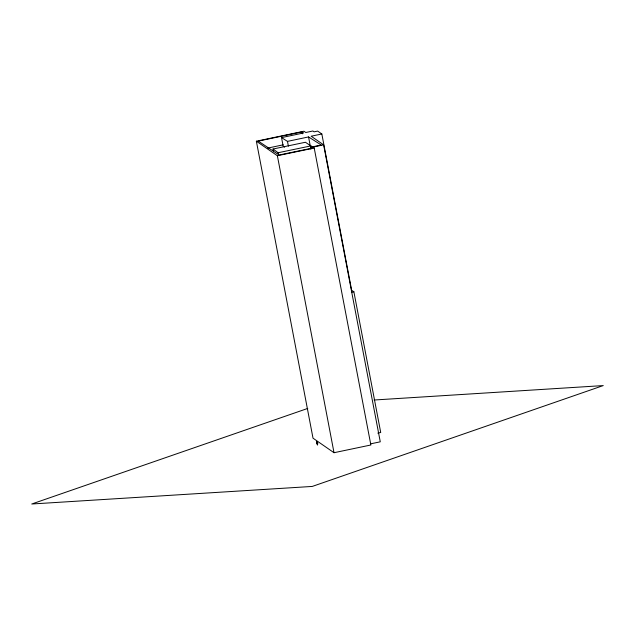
<?xml version="1.0" encoding="UTF-8"?>
<svg xmlns="http://www.w3.org/2000/svg" width="635" height="635" viewBox="0 0 635 635"><rect width="100%" height="100%" fill="white"/><g stroke="black" fill="none" stroke-linecap="round" stroke-linejoin="round"><path stroke-width="0.95" d="M317.698 443.389L317.309 442.301M316.936 441.841C318.056 442.15 317.571 447.231 317.254 443.476M317.095 441.873C316.611 440.881 316.548 443.317 317.222 444.143M316.667 443.246L316.571 442.428M317.262 444.103L317.429 444.984M316.897 443.254L317.5 443.143M307.761 408.424L31.75 504L312.261 486.434L603.25 385.58L374.094 400.01M281.535 137.612L303.625 132.953L301.958 131.897L258.302 141.113L279.114 155.004L311.761 148.233L310.507 147.249L321.278 145.01L308.554 136.938L287.48 141.383L281.535 137.612L283.178 146.233L284.663 147.177M267.708 148.098L283.226 144.82M370.435 443.881L380.27 441.817L323.62 144.843L312.888 147.09L314.214 148.011L370.872 444.992L334.018 452.715L313.015 438.174L256.365 141.2L303.943 131.223L305.776 132.493L312.896 131L314.095 131.834L317.651 131.088L321.834 133.977L351.647 290.251L353.878 291.79L380.722 432.498L377.809 433.11M321.834 133.977L311.158 136.215L323.62 144.843M256.365 141.2L277.368 155.734L314.214 148.011M351.933 292.203L353.878 291.79M273.566 151.781L273.034 149.019L305.427 142.256L310.84 145.915L311.198 147.757M273.034 149.019L278.13 152.741L310.84 145.915M316.952 441.476L316.825 441.865M312.587 147.066L310.197 145.558L308.554 136.938M317.5 442.389L317.706 443.159M316.73 442.325L316.786 443.23M310.507 147.249L310.872 149.161M301.958 131.897L302.323 133.81M287.48 141.383L288.393 146.177M278.13 152.741L278.662 155.504M277.368 155.734L334.018 452.715"/></g></svg>
